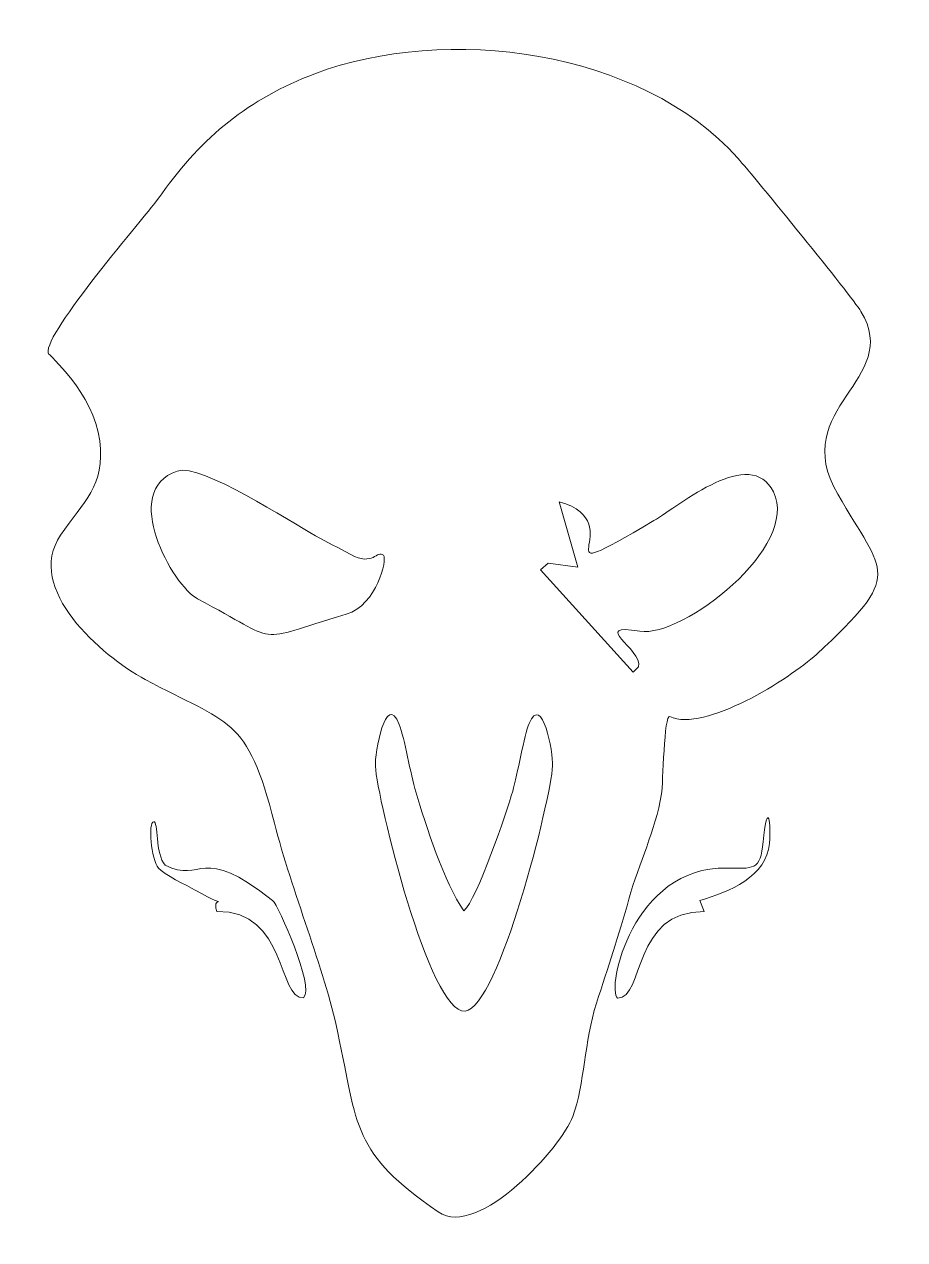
# Model space of a CAD drawing. Header units: millimetres. Extents: x 412.1 to 448.7, y -151.5 to -101.
import ezdxf

# ---------------------------------------------------------------- set-up
doc = ezdxf.new("R2010")
doc.units = ezdxf.units.MM
doc.header["$MEASUREMENT"] = 0
doc.layers.add('Layer 1', color=7, linetype='Continuous')

msp = doc.modelspace()

# ---------------------------------------------------------------- linework, layer by layer
at = {"layer": 'Layer 1', "color": 250, "lineweight": 9}
for points, knots in [([(413.1273, -114.6618), (413.1371, -114.7299), (415.0354, -116.3253), (415.2782, -118.3185), (415.2782, -118.3185), (415.5069, -120.1958), (414.5932, -120.8385), (413.6501, -122.234), (413.6501, -122.234), (412.1429, -124.4644), (415.3344, -127.2446), (417.1693, -128.2353), (417.1693, -128.2353), (420.6595, -130.1196), (421.4004, -129.7134), (422.5386, -134.2091), (422.5386, -134.2091), (423.2537, -137.0337), (424.6031, -140.2137), (425.1726, -142.9175), (425.1726, -142.9175), (425.9968, -146.8304), (425.7609, -147.906), (429.3451, -150.3645), (429.3451, -150.3645), (431.026, -151.5175), (434.4983, -147.6178), (434.9334, -146.4034), (434.9334, -146.4034), (435.4337, -145.0072), (435.4027, -143.3138), (435.9186, -141.6887), (435.9186, -141.6887), (436.3894, -140.2055), (436.8572, -138.877), (437.2689, -137.3571), (437.2689, -137.3571), (437.6829, -135.829), (438.3713, -134.5424), (438.6204, -132.992), (438.6204, -132.992), (438.6867, -132.5789), (438.7243, -129.6508), (438.9714, -129.7714), (438.9714, -129.7714), (440.3745, -130.4558), (443.9604, -128.2054), (445.0583, -127.1895), (445.0583, -127.1895), (448.7268, -123.795), (447.8964, -123.9204), (445.9421, -120.5303), (445.9421, -120.5303), (443.8517, -116.9044), (448.6624, -115.8129), (446.9068, -112.9353), (446.9068, -112.9353), (446.4905, -112.253), (442.5155, -107.3816), (441.7946, -106.5707), (441.7946, -106.5707), (437.7567, -102.0292), (429.6361, -101.0002), (424.2161, -103.0538), (424.2161, -103.0538), (421.46, -104.0981), (419.5539, -105.6626), (417.855, -108.043), (417.855, -108.043), (417.1002, -109.1005), (413.0001, -113.7755), (413.1273, -114.6618)], [0, 0, 0, 0, 0.0526316, 0.0526316, 0.0526316, 0.0526316, 0.1052632, 0.1052632, 0.1052632, 0.1052632, 0.1578947, 0.1578947, 0.1578947, 0.1578947, 0.2105263, 0.2105263, 0.2105263, 0.2105263, 0.2631579, 0.2631579, 0.2631579, 0.2631579, 0.3157895, 0.3157895, 0.3157895, 0.3157895, 0.3684211, 0.3684211, 0.3684211, 0.3684211, 0.4210526, 0.4210526, 0.4210526, 0.4210526, 0.4736842, 0.4736842, 0.4736842, 0.4736842, 0.5263158, 0.5263158, 0.5263158, 0.5263158, 0.5789474, 0.5789474, 0.5789474, 0.5789474, 0.6315789, 0.6315789, 0.6315789, 0.6315789, 0.6842105, 0.6842105, 0.6842105, 0.6842105, 0.7368421, 0.7368421, 0.7368421, 0.7368421, 0.7894737, 0.7894737, 0.7894737, 0.7894737, 0.8421053, 0.8421053, 0.8421053, 0.8421053, 0.8947368, 0.8947368, 0.8947368, 0.8947368, 1, 1, 1, 1]), ([(434.3694, -120.8465), (437.5402, -121.7349), (433.1567, -124.6763), (438.3016, -121.6307), (438.3016, -121.6307), (439.4291, -120.9632), (442.3178, -118.5098), (443.2731, -120.4369), (443.2731, -120.4369), (444.391, -122.6921), (439.5205, -126.5155), (437.7175, -126.224), (437.7175, -126.224), (435.6108, -125.8835), (437.8298, -126.9564), (437.6721, -127.7112), (437.6721, -127.7112), (437.6721, -127.7112), (437.4385, -127.9227), (437.4385, -127.9227), (437.4385, -127.9227), (437.4385, -127.9227), (433.5948, -123.6776), (433.5948, -123.6776), (433.5948, -123.6776), (433.5948, -123.6776), (433.9055, -123.3915), (433.9055, -123.3915), (433.9055, -123.3915), (433.9055, -123.3915), (435.1396, -123.5612), (435.1396, -123.5612), (435.1396, -123.5612), (435.1396, -123.5612), (434.3694, -120.8465), (434.3694, -120.8465)], [0, 0, 0, 0, 0.1, 0.1, 0.1, 0.1, 0.2, 0.2, 0.2, 0.2, 0.3, 0.3, 0.3, 0.3, 0.4, 0.4, 0.4, 0.4, 0.5, 0.5, 0.5, 0.5, 0.6, 0.6, 0.6, 0.6, 0.7, 0.7, 0.7, 0.7, 0.8, 0.8, 0.8, 0.8, 1, 1, 1, 1]), ([(418.4976, -119.5695), (419.4914, -119.236), (423.1872, -121.6793), (424.242, -122.2584), (424.242, -122.2584), (424.7252, -122.5237), (425.2078, -122.7614), (425.6899, -123.0294), (425.6899, -123.0294), (426.6484, -123.5621), (426.7896, -122.8185), (427.0656, -123.0718), (427.0656, -123.0718), (427.2341, -123.2265), (426.8076, -125.1331), (425.5141, -125.5215), (425.5141, -125.5215), (421.5643, -126.7076), (422.9004, -126.7548), (419.3391, -124.8781), (419.3391, -124.8781), (418.3179, -124.34), (416.0907, -120.3774), (418.4976, -119.5695)], [0, 0, 0, 0, 0.1428571, 0.1428571, 0.1428571, 0.1428571, 0.2857143, 0.2857143, 0.2857143, 0.2857143, 0.4285714, 0.4285714, 0.4285714, 0.4285714, 0.5714286, 0.5714286, 0.5714286, 0.5714286, 0.7142857, 0.7142857, 0.7142857, 0.7142857, 1, 1, 1, 1]), ([(430.4016, -137.8453), (430.9551, -137.406), (432.1896, -133.7256), (432.4376, -132.8696), (432.4376, -132.8696), (432.6326, -132.1966), (432.9222, -130.5304), (433.1225, -130.0587), (433.1225, -130.0587), (433.6651, -128.7808), (434.1222, -131.258), (434.0946, -131.8282), (434.0946, -131.8282), (434.0285, -133.1915), (431.8646, -141.8734), (430.4561, -142.0156), (430.4561, -142.0156), (428.9837, -142.1642), (426.8063, -133.1522), (426.7318, -131.8489), (426.7318, -131.8489), (426.7008, -131.307), (427.1642, -128.6854), (427.7208, -130.1019), (427.7208, -130.1019), (427.9474, -130.6785), (428.1898, -132.1614), (428.4113, -132.9085), (428.4113, -132.9085), (428.8118, -134.2589), (429.6201, -136.7183), (430.4016, -137.8453)], [0, 0, 0, 0, 0.1111111, 0.1111111, 0.1111111, 0.1111111, 0.2222222, 0.2222222, 0.2222222, 0.2222222, 0.3333333, 0.3333333, 0.3333333, 0.3333333, 0.4444444, 0.4444444, 0.4444444, 0.4444444, 0.5555556, 0.5555556, 0.5555556, 0.5555556, 0.6666667, 0.6666667, 0.6666667, 0.6666667, 0.7777778, 0.7777778, 0.7777778, 0.7777778, 1, 1, 1, 1]), ([(436.7968, -141.4812), (437.9137, -141.4634), (437.415, -137.8317), (440.396, -137.8824), (440.396, -137.8824), (440.396, -137.8824), (440.2172, -137.4169), (440.2172, -137.4169), (440.2172, -137.4169), (441.4316, -137.073), (443.0123, -136.4031), (443.1047, -135.0523), (443.1047, -135.0523), (443.1866, -133.8547), (442.9851, -133.432), (442.8461, -134.9758), (442.8461, -134.9758), (442.7361, -136.1968), (442.4244, -136.0869), (441.3298, -136.0685), (441.3298, -136.0685), (437.4217, -136.0028), (436.3144, -141.0741), (436.7968, -141.4812)], [0, 0, 0, 0, 0.1428571, 0.1428571, 0.1428571, 0.1428571, 0.2857143, 0.2857143, 0.2857143, 0.2857143, 0.4285714, 0.4285714, 0.4285714, 0.4285714, 0.5714286, 0.5714286, 0.5714286, 0.5714286, 0.7142857, 0.7142857, 0.7142857, 0.7142857, 1, 1, 1, 1]), ([(420.1436, -137.8747), (423.0658, -137.825), (422.6682, -141.5327), (423.7451, -141.4596), (423.7451, -141.4596), (424.2247, -141.0321), (422.6951, -137.6092), (422.4607, -137.4214), (422.4607, -137.4214), (419.4416, -135.0024), (419.5457, -136.7375), (417.9971, -135.9533), (417.9971, -135.9533), (417.57, -135.4713), (417.7202, -134.1221), (417.5182, -134.1425), (417.5182, -134.1425), (417.2809, -134.1664), (417.4172, -135.7025), (417.715, -136.0696), (417.715, -136.0696), (417.9293, -136.334), (418.8941, -136.7886), (419.2496, -136.9899), (419.2496, -136.9899), (420.8999, -137.9244), (419.881, -137.0261), (420.1436, -137.8747)], [0, 0, 0, 0, 0.125, 0.125, 0.125, 0.125, 0.25, 0.25, 0.25, 0.25, 0.375, 0.375, 0.375, 0.375, 0.5, 0.5, 0.5, 0.5, 0.625, 0.625, 0.625, 0.625, 0.75, 0.75, 0.75, 0.75, 1, 1, 1, 1])]:
    msp.add_open_spline(points, degree=3, knots=knots, dxfattribs=at)

doc.saveas('drawing.dxf')
